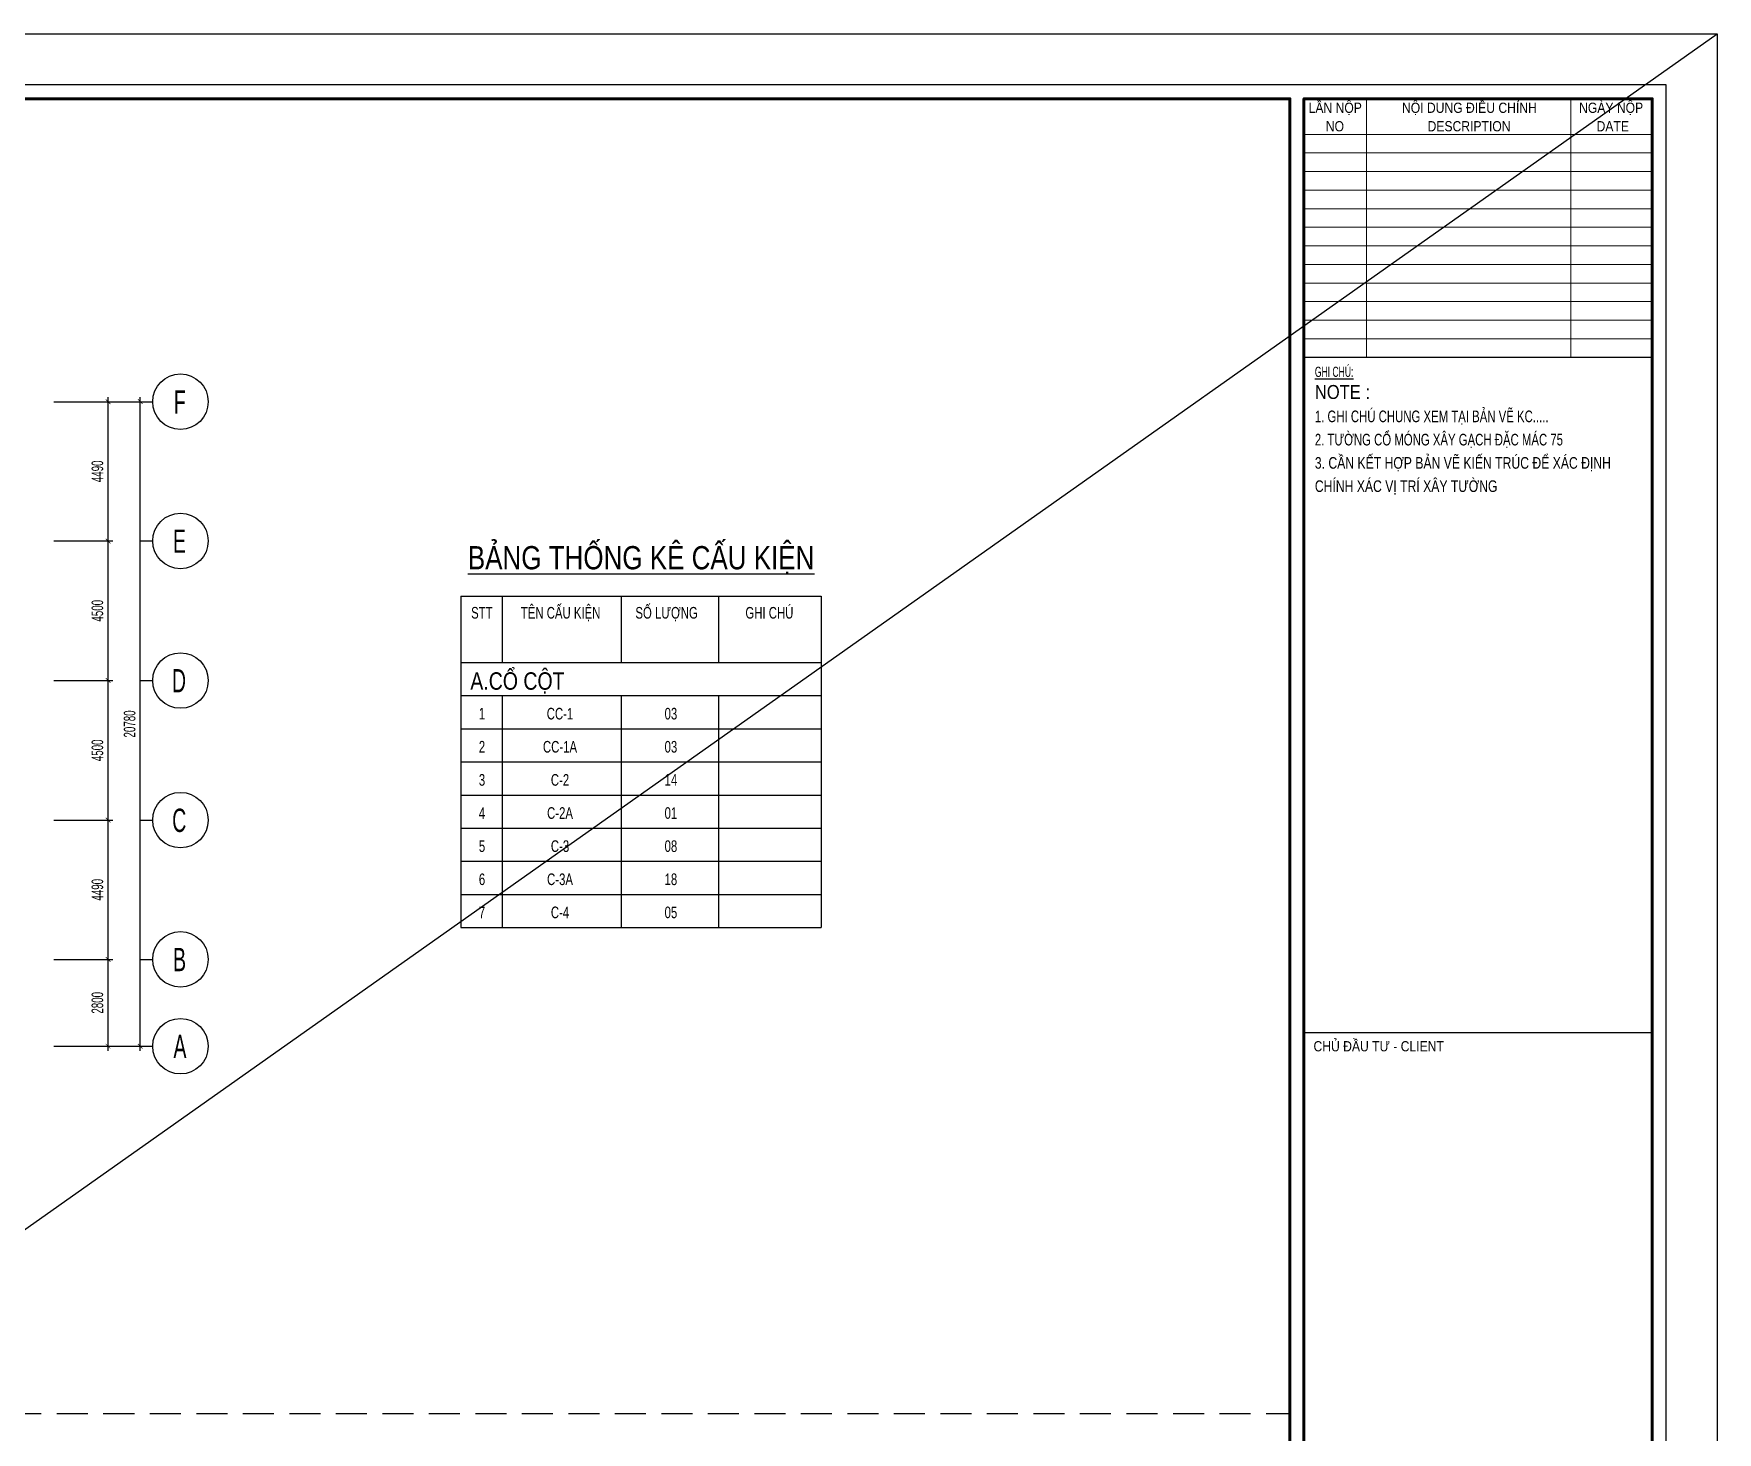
# Model space of a CAD drawing. Header units: millimetres. Extents: x 71 to 1994474, y -338610 to 1053.
# Drawn here: x 1940171 to 1994474, y -294710 to -249616 of the extents above; entities that cross this region are included whole.
import ezdxf
from ezdxf.enums import TextEntityAlignment as Align

# ---------------------------------------------------------------- set-up
doc = ezdxf.new("R2010")
doc.units = ezdxf.units.MM
doc.header["$LTSCALE"] = 1000
doc.header["$MEASUREMENT"] = 0
doc.header["$PDMODE"] = 3
doc.linetypes.add('HIDDEN', pattern=[0.375, 0.25, -0.125])
doc.layers.get('0').update_dxf_attribs({"linetype": 'CONTINUOUS'})
doc.layers.get('Defpoints').update_dxf_attribs({"linetype": 'CONTINUOUS'})
for name, color, linetype in [('CDC -TEXT KHUNG', 7, 'CONTINUOUS'), ('CDC-KHUNGTEN', 7, 'CONTINUOUS'), ('CDC.02.DIM', 1, 'CONTINUOUS'), ('CDC.03.BORDER', 3, 'CONTINUOUS'), ('CDC.04.HIDDEN', 8, 'HIDDEN'), ('CDC.06.TEXT', 2, 'CONTINUOUS'), ('KCS_CHI', 1, 'CONTINUOUS')]:
    doc.layers.add(name, color=color, linetype=linetype)
doc.layers.add('Hatch1', color=250, linetype='CONTINUOUS', lineweight=5)
doc.layers.add('KCS_Plotter', color=11, linetype='CONTINUOUS', plot=False)
doc.styles.add('ARIAL', font='arial.ttf', dxfattribs={"width": 0.6})
doc.styles.add('Arial_4', font='arial.ttf', dxfattribs={"width": 0.75, "height": 3})
doc.styles.add('KT CDC', font='arial.ttf', dxfattribs={"width": 0.85, "height": 200})
doc.dimstyles.new('150', dxfattribs={"dimscale": 150, "dimtxt": 2.5, "dimasz": 1, "dimexe": 1, "dimexo": 0, "dimgap": 1, "dimtad": 1, "dimdec": 0, "dimdsep": 46, "dimtxsty": 'ARIAL', "dimblk": 'ARCHTICK', "dimcen": 1, "dimdle": 1, "dimclrd": 1, "dimclre": 1, "dimclrt": 2, "dimadec": 0, "dimazin": 0, "dimtfac": 0.00072, "dimtdec": 0, "dimtix": 1, "dimtmove": 2, "dimatfit": 3, "dimldrblk": 'ARCHTICK', "dimfxl": 1, "dimtolj": 1, "dimarcsym": 0})

# ---------------------------------------------------------------- blocks, each defined once
blk = doc.blocks.new('_ARCHTICK')
at = {"color": 0, "linetype": 'ByBlock', "const_width": 0.15}
blk.add_lwpolyline([(-0.5, -0.5), (0.5, 0.5)], dxfattribs=at)
blk = doc.blocks.new('*D279')
at = {"layer": 'CDC.02.DIM', "color": 1, "lineweight": -2, "transparency": 16777216}
for p, q in [((1940822, -261482), (1943759, -261482)), ((1943609, -282412), (1943609, -261332)), ((1940822, -282262), (1943759, -282262))]:
    blk.add_line(p, q, dxfattribs=at)
at = {"layer": 'Defpoints', "color": 0, "transparency": 16777216}
for p in [(1940822, -261482), (1943609, -261482), (1940822, -282262)]:
    blk.add_point(p, dxfattribs=at)
at = {"layer": 'CDC.02.DIM', "color": 1, "lineweight": -2, "transparency": 16777216, "xscale": 150, "yscale": 150, "zscale": 150}
for p, rotation in [((1943609, -261482), 90), ((1943609, -282262), 270)]:
    blk.add_blockref('_ARCHTICK', p, dxfattribs=dict(at, rotation=rotation))
at = {"layer": 'CDC.02.DIM', "color": 2, "transparency": 16777216, "insert": (1943267, -271872), "char_height": 375, "attachment_point": 5, "rotation": 90, "style": 'ARIAL'}
blk.add_mtext('\\A1;20780', dxfattribs=at)
blk = doc.blocks.new('*D280')
at = {"layer": 'CDC.02.DIM', "color": 1, "lineweight": -2, "transparency": 16777216}
for p, q in [((1940822, -279462), (1942720, -279462)), ((1942570, -282412), (1942570, -279312)), ((1940822, -282262), (1942720, -282262))]:
    blk.add_line(p, q, dxfattribs=at)
at = {"layer": 'Defpoints', "color": 0, "transparency": 16777216}
for p in [(1940822, -279462), (1942570, -279462), (1940822, -282262)]:
    blk.add_point(p, dxfattribs=at)
at = {"layer": 'CDC.02.DIM', "color": 1, "lineweight": -2, "transparency": 16777216, "xscale": 150, "yscale": 150, "zscale": 150}
for p, rotation in [((1942570, -279462), 90), ((1942570, -282262), 270)]:
    blk.add_blockref('_ARCHTICK', p, dxfattribs=dict(at, rotation=rotation))
at = {"layer": 'CDC.02.DIM', "color": 2, "transparency": 16777216, "insert": (1942228, -280862), "char_height": 375, "attachment_point": 5, "rotation": 90, "style": 'ARIAL'}
blk.add_mtext('\\A1;2800', dxfattribs=at)
blk = doc.blocks.new('*D281')
at = {"layer": 'CDC.02.DIM', "color": 1, "lineweight": -2, "transparency": 16777216}
for p, q in [((1940822, -274972), (1942720, -274972)), ((1942570, -279612), (1942570, -274822)), ((1940822, -279462), (1942720, -279462))]:
    blk.add_line(p, q, dxfattribs=at)
at = {"layer": 'Defpoints', "color": 0, "transparency": 16777216}
for p in [(1940822, -274972), (1942570, -274972), (1940822, -279462)]:
    blk.add_point(p, dxfattribs=at)
at = {"layer": 'CDC.02.DIM', "color": 1, "lineweight": -2, "transparency": 16777216, "xscale": 150, "yscale": 150, "zscale": 150}
for p, rotation in [((1942570, -274972), 90), ((1942570, -279462), 270)]:
    blk.add_blockref('_ARCHTICK', p, dxfattribs=dict(at, rotation=rotation))
at = {"layer": 'CDC.02.DIM', "color": 2, "transparency": 16777216, "insert": (1942228, -277217), "char_height": 375, "attachment_point": 5, "rotation": 90, "style": 'ARIAL'}
blk.add_mtext('\\A1;4490', dxfattribs=at)
blk = doc.blocks.new('*D282')
at = {"layer": 'CDC.02.DIM', "color": 1, "lineweight": -2, "transparency": 16777216}
for p, q in [((1942570, -275122), (1942570, -270322)), ((1940822, -270472), (1942720, -270472)), ((1940822, -274972), (1942720, -274972))]:
    blk.add_line(p, q, dxfattribs=at)
at = {"layer": 'Defpoints', "color": 0, "transparency": 16777216}
for p in [(1940822, -270472), (1942570, -270472), (1940822, -274972)]:
    blk.add_point(p, dxfattribs=at)
at = {"layer": 'CDC.02.DIM', "color": 1, "lineweight": -2, "transparency": 16777216, "xscale": 150, "yscale": 150, "zscale": 150}
for p, rotation in [((1942570, -270472), 90), ((1942570, -274972), 270)]:
    blk.add_blockref('_ARCHTICK', p, dxfattribs=dict(at, rotation=rotation))
at = {"layer": 'CDC.02.DIM', "color": 2, "transparency": 16777216, "insert": (1942228, -272722), "char_height": 375, "attachment_point": 5, "rotation": 90, "style": 'ARIAL'}
blk.add_mtext('\\A1;4500', dxfattribs=at)
blk = doc.blocks.new('*D283')
at = {"layer": 'CDC.02.DIM', "color": 1, "lineweight": -2, "transparency": 16777216}
for p, q in [((1940822, -265972), (1942720, -265972)), ((1942570, -270622), (1942570, -265822)), ((1940822, -270472), (1942720, -270472))]:
    blk.add_line(p, q, dxfattribs=at)
at = {"layer": 'Defpoints', "color": 0, "transparency": 16777216}
for p in [(1940822, -265972), (1942570, -265972), (1940822, -270472)]:
    blk.add_point(p, dxfattribs=at)
at = {"layer": 'CDC.02.DIM', "color": 1, "lineweight": -2, "transparency": 16777216, "xscale": 150, "yscale": 150, "zscale": 150}
for p, rotation in [((1942570, -265972), 90), ((1942570, -270472), 270)]:
    blk.add_blockref('_ARCHTICK', p, dxfattribs=dict(at, rotation=rotation))
at = {"layer": 'CDC.02.DIM', "color": 2, "transparency": 16777216, "insert": (1942228, -268222), "char_height": 375, "attachment_point": 5, "rotation": 90, "style": 'ARIAL'}
blk.add_mtext('\\A1;4500', dxfattribs=at)
blk = doc.blocks.new('*D284')
at = {"layer": 'CDC.02.DIM', "color": 1, "lineweight": -2, "transparency": 16777216}
for p, q in [((1940822, -261482), (1942720, -261482)), ((1942570, -266122), (1942570, -261332)), ((1940822, -265972), (1942720, -265972))]:
    blk.add_line(p, q, dxfattribs=at)
at = {"layer": 'Defpoints', "color": 0, "transparency": 16777216}
for p in [(1940822, -261482), (1942570, -261482), (1940822, -265972)]:
    blk.add_point(p, dxfattribs=at)
at = {"layer": 'CDC.02.DIM', "color": 1, "lineweight": -2, "transparency": 16777216, "xscale": 150, "yscale": 150, "zscale": 150}
for p, rotation in [((1942570, -261482), 90), ((1942570, -265972), 270)]:
    blk.add_blockref('_ARCHTICK', p, dxfattribs=dict(at, rotation=rotation))
at = {"layer": 'CDC.02.DIM', "color": 2, "transparency": 16777216, "insert": (1942228, -263727), "char_height": 375, "attachment_point": 5, "rotation": 90, "style": 'ARIAL'}
blk.add_mtext('\\A1;4490', dxfattribs=at)
blk = doc.blocks.new('CDTA1')
at = {"layer": 'CDC-KHUNGTEN', "color": 6, "lineweight": 25}
blk.add_line((0, 90), (-75, 90), dxfattribs=at)
at = {"layer": 'CDC-KHUNGTEN', "color": 6, "style": 'KT CDC', "width": 0.85}
blk.add_text('CHỦ ĐẦU TƯ - CLIENT', height=2.2, dxfattribs=at).set_placement((-72.93, 86))
blk = doc.blocks.new('Khung tên chuẩn')
at = {"layer": 'CDC-KHUNGTEN', "color": 8, "lineweight": 9}
for p, q in [((32304, -189709), (32304, -195275)), ((36704, -189709), (36704, -195275)), ((38454, -190475), (30954, -190475)), ((38454, -190875), (30954, -190875)), ((38454, -191275), (30954, -191275)), ((38454, -191675), (30954, -191675)), ((38454, -192075), (30954, -192075)), ((38454, -192475), (30954, -192475)), ((38454, -192875), (30954, -192875)), ((38454, -193275), (30954, -193275)), ((38454, -193675), (30954, -193675)), ((38454, -194075), (30954, -194075)), ((38454, -194475), (30954, -194475)), ((38454, -194875), (30954, -194875))]:
    blk.add_line(p, q, dxfattribs=at)
at = {"layer": 'CDC-KHUNGTEN', "color": 6, "lineweight": 25}
blk.add_line((38454, -195275), (30954, -195275), dxfattribs=at)
at = {"layer": 'CDC-KHUNGTEN', "color": 8}
blk.add_lwpolyline([(30850, -246609), (38754, -246609), (38754, -189409), (-41246, -189409), (-41246, -246609), (30850, -246609)], dxfattribs=at)
at = {"layer": 'CDC-KHUNGTEN', "color": 255, "lineweight": 60}
blk.add_lwpolyline([(30654, -246309), (30654, -189709), (-40946, -189709), (-40946, -246309), (30654, -246309)], close=True, dxfattribs=at)
blk.add_lwpolyline([(30954, -246309), (38454, -246309), (38454, -189709), (30954, -189709), (30954, -246309)], dxfattribs=at)
at = {"layer": 'Defpoints', "color": 1, "ltscale": 0.2}
blk.add_lwpolyline([(-44246, -247709), (-44246, -188309), (39854, -188309), (39854, -247709), (-44246, -247709)], close=True, dxfattribs=at)
at = {"layer": 'CDC-KHUNGTEN', "xscale": 100, "yscale": 100, "zscale": 100}
blk.add_blockref('CDTA1', (38454, -218809), dxfattribs=at)
at = {"layer": 'CDC -TEXT KHUNG', "color": 7, "style": 'KT CDC', "width": 0.85}
for s, p in [('NO', (31426, -190410)), ('DESCRIPTION', (33617, -190410)), ('DATE', (37255, -190410))]:
    blk.add_text(s, height=220, dxfattribs=at).set_placement(p)
at = {"layer": 'CDC -TEXT KHUNG', "char_height": 220, "attachment_point": 2, "line_spacing_factor": 0.941778, "style": 'KT CDC'}
for s, insert, width in [('LẦN NỘP', (31629, -189793), 1464.22), ('NỘI DUNG ĐIỀU CHỈNH', (34517, -189793), 3699.71), ('NGÀY NỘP', (37568, -189793), 1755.59)]:
    blk.add_mtext(s, dxfattribs=dict(at, insert=insert, width=width))
at = {"layer": 'CDC-KHUNGTEN', "color": 7, "style": 'Arial_4', "width": 0.85}
blk.add_text('NOTE :', height=300, dxfattribs=at).set_placement((31190, -196169))
at = {"layer": 'CDC-KHUNGTEN', "color": 6, "insert": (31190, -195475), "char_height": 220, "width": 1881.96, "attachment_point": 1, "style": 'ARIAL'}
blk.add_mtext('{\\LGHI CHÚ:}', dxfattribs=at)

msp = doc.modelspace()

# ---------------------------------------------------------------- linework, layer by layer
at = {"layer": 'CDC.03.BORDER'}
for p, q in [((1953952.7, -267755.4), (1965572.2, -267755.4)), ((1953952.7, -267755.4), (1953952.7, -278434.6)), ((1955276.2, -267755.4), (1955276.2, -269891.3)), ((1959119.2, -267755.4), (1959119.2, -269891.3)), ((1962258.8, -267755.4), (1962258.8, -269891.3)), ((1965572.2, -267755.4), (1965572.2, -278434.6)), ((1965572.2, -267755.4), (1965572.2, -278434.6)), ((1953952.7, -269891.3), (1965572.2, -269891.3)), ((1953952.7, -269891.3), (1953952.7, -278434.6)), ((1953952.7, -269891.3), (1965572.2, -269891.3)), ((1965572.2, -269891.3), (1965572.2, -278434.6)), ((1965572.2, -269891.3), (1965572.2, -278434.6)), ((1953952.7, -270959.2), (1965572.2, -270959.2)), ((1955276.2, -270959.2), (1955276.2, -278434.6)), ((1959119.2, -270959.2), (1959119.2, -278434.6)), ((1962258.8, -270959.2), (1962258.8, -278434.6)), ((1953952.7, -278434.6), (1965572.2, -278434.6))]:
    msp.add_line(p, q, dxfattribs=at)
at = {"layer": 'CDC.03.BORDER', "color": 1}
for p, q in [((1953952.7, -272027.1), (1965572.2, -272027.1)), ((1953952.7, -273095), (1965572.2, -273095)), ((1953952.7, -274162.9), (1965572.2, -274162.9)), ((1953952.7, -275230.8), (1965572.2, -275230.8)), ((1953952.7, -276298.8), (1965572.2, -276298.8)), ((1953952.7, -277366.7), (1965572.2, -277366.7))]:
    msp.add_line(p, q, dxfattribs=at)
at = {"layer": 'CDC.04.HIDDEN', "ltscale": 4}
msp.add_line((1873417.9, -294104.5), (1980690.2, -294109), dxfattribs=at)
at = {"layer": 'KCS_CHI'}
for p, q in [((1943608.5, -261482.1), (1944010.5, -261482.1)), ((1943608.8, -265972.1), (1944010.8, -265972.1)), ((1943608.8, -270472.1), (1944010.8, -270472.1)), ((1943608.8, -274972.1), (1944010.8, -274972.1)), ((1943608.8, -279462.1), (1944010.8, -279462.1)), ((1943608.8, -282262.1), (1944010.8, -282262.1))]:
    msp.add_line(p, q, dxfattribs=at)
for centre in [(1944905.4, -261482.1), (1944905.7, -265972.1), (1944905.7, -270472.1), (1944905.7, -274972.1), (1944905.7, -279462.1), (1944905.7, -282262.1)]:
    msp.add_circle(centre, 894.9, dxfattribs=at)
at = {"layer": 'KCS_Plotter'}
msp.add_line((1868473.8, -338610.3), (1994473.8, -249616.3), dxfattribs=at)

# ---------------------------------------------------------------- block references
at = {"layer": 'Hatch1', "xscale": 1.498216409886394, "yscale": 1.498216409886394, "zscale": 1.498216409886394}
msp.add_blockref('Khung tên chuẩn', (1934763.7, 32510.7), dxfattribs=at)

# ---------------------------------------------------------------- texts
at = {"layer": 'CDC.06.TEXT', "style": 'ARIAL'}
for s, height, width, p in [('F', 750, 0.6, (1944692.1, -261862.9)), ('3. CẦN KẾT HỢP BẢN VẼ KIẾN TRÚC ĐỂ XÁC ĐỊNH ', 375, 0.75, (1981492.9, -263642.3)), ('CHÍNH XÁC VỊ TRÍ XÂY TƯỜNG', 375, 0.75, (1981492.9, -264392.3)), ('E', 750, 0.6, (1944663.8, -266352.9)), ('D', 750, 0.6, (1944630.1, -270852.9)), ('C', 750, 0.6, (1944638.7, -275352.9)), ('B', 750, 0.6, (1944667.2, -279842.9)), ('A', 750, 0.6, (1944679.8, -282642.9))]:
    msp.add_text(s, height=height, dxfattribs=dict(at, width=width)).set_placement(p)
at = {"layer": 'CDC.06.TEXT', "style": 'ARIAL', "width": 0.7}
for s, p in [('1. GHI CHÚ CHUNG XEM TẠI BẢN VẼ KC.....', (1981492.9, -261954.8)), ('2. TƯỜNG CỔ MÓNG XÂY GẠCH ĐẶC MÁC 75', (1981492.9, -262704.8))]:
    msp.add_text(s, height=375, dxfattribs=at).set_placement(p, align=Align.MIDDLE_LEFT)
at = {"layer": 'CDC.06.TEXT', "style": 'ARIAL'}
for s, height, width, p in [('%%UBẢNG THỐNG KÊ CẤU KIỆN', 750, 0.8, (1959762.5, -266511.8)), ('STT', 375, 0.7, (1954626.3, -268287.6)), ('TÊN CẤU KIỆN', 375, 0.7, (1957166.7, -268287.6)), ('SỐ LƯỢNG', 375, 0.7, (1960584.8, -268287.6)), ('GHI CHÚ', 375, 0.7, (1963900.3, -268287.6)), ('A.CỔ CỘT', 562.5, 0.8, (1955773.5, -270487.5)), ('1', 375, 0.7, (1954631.2, -271539.8)), ('CC-1', 375, 0.7, (1957147.1, -271539.8)), ('03', 375, 0.7, (1960724.2, -271539.8)), ('2', 375, 0.7, (1954631.2, -272607.7)), ('CC-1A', 375, 0.7, (1957147.1, -272607.7)), ('03', 375, 0.7, (1960724.2, -272607.7)), ('3', 375, 0.7, (1954631.2, -273675.6)), ('C-2', 375, 0.7, (1957147.1, -273675.6)), ('14', 375, 0.7, (1960724.2, -273675.6)), ('4', 375, 0.7, (1954631.2, -274743.5)), ('C-2A', 375, 0.7, (1957147.1, -274743.5)), ('01', 375, 0.7, (1960724.2, -274743.5)), ('5', 375, 0.7, (1954631.2, -275811.4)), ('C-3', 375, 0.7, (1957147.1, -275811.4)), ('08', 375, 0.7, (1960724.2, -275811.4)), ('6', 375, 0.7, (1954631.2, -276879.3)), ('C-3A', 375, 0.7, (1957147.1, -276879.3)), ('18', 375, 0.7, (1960724.2, -276879.3)), ('7', 375, 0.7, (1954631.2, -277947.2)), ('C-4', 375, 0.7, (1957147.1, -277947.2)), ('05', 375, 0.7, (1960724.2, -277947.2))]:
    msp.add_text(s, height=height, dxfattribs=dict(at, width=width)).set_placement(p, align=Align.MIDDLE_CENTER)

# ---------------------------------------------------------------- dimensions: what is measured, and where the dimension line sits
at = {"layer": 'CDC.02.DIM'}
for base, p1, p2, picture, middle in [((1943608.8, -261481.5), (1940821.7, -282261.5), (1940821.7, -261481.5), '*D279', (1943267.3, -271871.5)), ((1942569.9, -261481.5), (1940821.7, -265971.5), (1940821.7, -261481.5), '*D284', (1942228.4, -263726.5)), ((1942569.9, -265971.5), (1940821.7, -270471.5), (1940821.7, -265971.5), '*D283', (1942228.4, -268221.5)), ((1942569.9, -270471.5), (1940821.7, -274971.5), (1940821.7, -270471.5), '*D282', (1942228.4, -272721.5)), ((1942569.9, -274971.5), (1940821.7, -279461.5), (1940821.7, -274971.5), '*D281', (1942228.4, -277216.5)), ((1942569.9, -279461.5), (1940821.7, -282261.5), (1940821.7, -279461.5), '*D280', (1942228.4, -280861.5))]:
    dim = msp.add_linear_dim(base=base, p1=p1, p2=p2, angle=90, dimstyle='150', dxfattribs=at)
    dim.commit()
    dim.dimension.update_dxf_attribs({"geometry": picture, "text_midpoint": middle})

doc.saveas('drawing.dxf')
